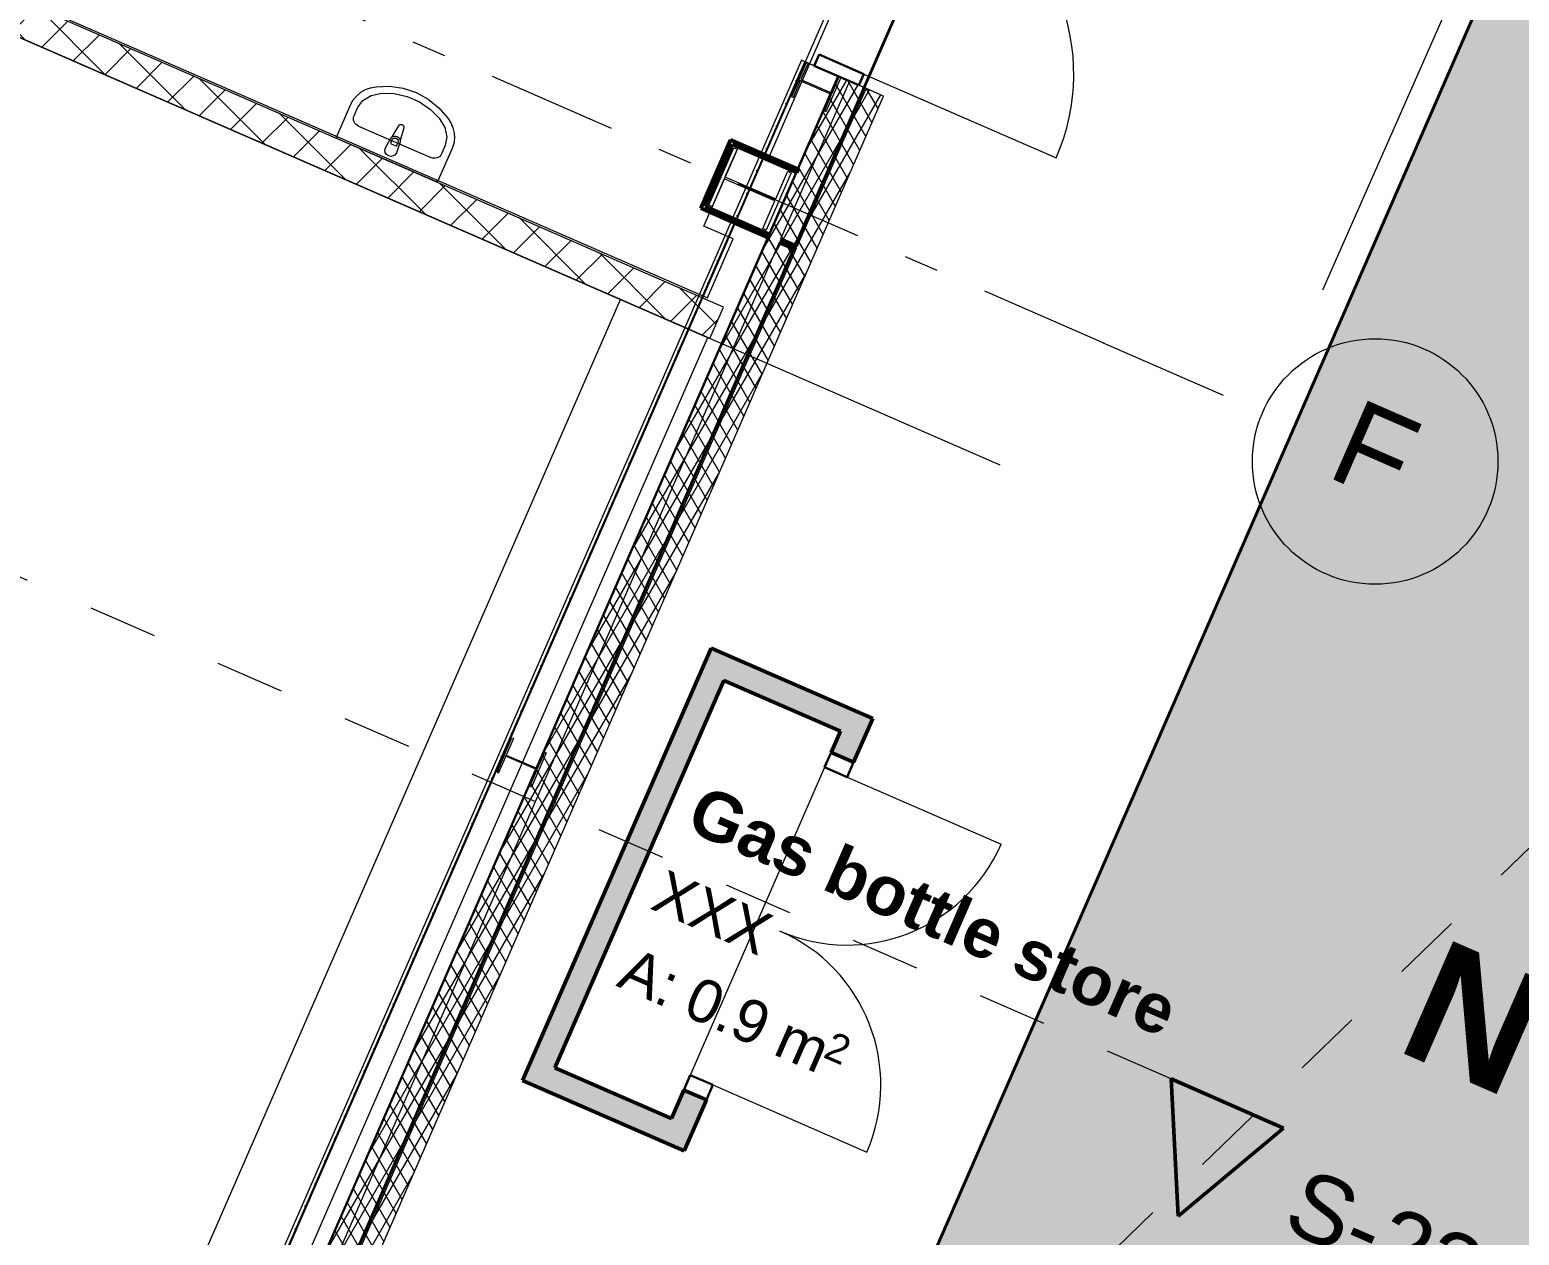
# Model space of a CAD drawing. Header units: millimetres. Extents: x -99530 to 1067232, y -97212 to 137997.
# Drawn here: x 10817 to 16882, y -24307 to -19398 of the extents above; entities that cross this region are included whole.
import ezdxf
from ezdxf.enums import TextEntityAlignment as Align

# ---------------------------------------------------------------- set-up
doc = ezdxf.new("R2010")
doc.units = ezdxf.units.MM
doc.header["$MEASUREMENT"] = 0
doc.linetypes.add('Dashed', pattern=[564.444447, 282.222223, -282.222223])
doc.linetypes.add('Double Dashed', pattern=[1093.611073, 529.166651, -211.666656, 141.111112, -211.666656])
for name, color, linetype, lineweight in [('A-20-M_Floor_Slab_Pen_No__1', 7, 'Continuous', 13), ('A-20-M_Hard_Landscape_Pen_No__1', 7, 'Continuous', 13), ('A-20-M_Hard_Landscape_Pen_No__193', 7, 'Continuous', 18), ('A-25-M_Wall_Ext_Pen_No__87', 8, 'Continuous', 20), ('A-95-MC_Marker_Section_P2.Marker_Pen_No__1', 7, 'Continuous', 13), ('A-95-MC_Marker_Section_P2.Marker_Pen_No__6', 7, 'Continuous', 35), ('COLUMN.IFC Import_Pen_No__2', 8, 'Continuous', 15), ('New_A-20-M_Floor_Slab_Pen_No__89', 8, 'Continuous', 20), ('New_A-20-M_Hard_Landscape-Phase 2_Pen_No__1', 7, 'Continuous', 13), ('New_A-25-M_Wall_Ext_Pen_No__1', 7, 'Continuous', 13), ('New_A-25-M_Wall_Int_Pen_No__1', 7, 'Continuous', 13), ('New_A-95-D_Dim_Grid.Dim_Pen_No__4', 7, 'Continuous', 20), ('New_A-95-P_Text_1_50_GA_Pen_No__1', 7, 'Continuous', 13), ('New_ArchiCAD Doors_Pen_No__1', 7, 'Continuous', 13), ('New_ArchiCAD Doors_Pen_No__3', 7, 'Continuous', 18), ('New_ArchiCAD Zone Stamps_Pen_No__6', 7, 'Continuous', 35), ('New_ArchiCAD Zone Stamps_Pen_No__9', 7, 'Continuous', 13)]:
    doc.layers.add(name, color=color, linetype=linetype, lineweight=lineweight)
for name, color, linetype in [('A-25-M_Wall_Ext', 7, 'Continuous'), ('A-35-M_FFE_Sanitary', 7, 'Continuous'), ('A-95-MC_Marker_Section_P2.Marker', 7, 'Continuous'), ('COLUMN.IFC Import', 7, 'Continuous'), ('New_A-05-M_Gross_Int_Computing', 7, 'Continuous'), ('New_A-05-M_Gross_Int_Plant', 7, 'Continuous'), ('New_A-15-MG_Structural_Grid_Phase_2', 7, 'Continuous'), ('New_A-20-M_Floor_Slab', 7, 'Continuous'), ('New_A-20-M_Hard_Landscape', 7, 'Continuous'), ('New_A-25-M_Wall_Ext', 7, 'Continuous'), ('New_A-25-M_Wall_Int', 7, 'Continuous'), ('New_A-95-D_Dim_Grid.Dim', 7, 'Continuous'), ('New_ArchiCAD Doors', 7, 'Continuous')]:
    doc.layers.add(name, color=color, linetype=linetype)
for name, color, linetype, lineweight, true_color in [('A-35-M_FFE_Sanitary_Pen_No__64', 7, 'Continuous', 20, 0x606060), ('A-95-MC_Marker_Section_P2.Marker_Pen_No__25', 7, 'Continuous', 50, 0x2a2a2a), ('New_A-05-M_Gross_Int_Computing_Pen_No__74', 7, 'Continuous', 20, 0x606060), ('New_A-05-M_Gross_Int_Plant_Pen_No__74', 7, 'Continuous', 20, 0x606060), ('New_A-15-MG_Structural_Grid_Phase_2_Pen_No__222', 7, 'Continuous', 13, 0x65af33), ('New_A-20-M_Hard_Landscape-Phase 2_Pen_No__102', 7, 'Continuous', 15, 0xcccccc), ('New_A-20-M_Hard_Landscape_Pen_No__53', 7, 'Continuous', 35, 0x444444), ('New_A-25-M_Wall_Ext_Pen_No__107', 7, 'Continuous', 15, 0xa6a6a6), ('New_A-25-M_Wall_Ext_Pen_No__27', 7, 'Continuous', 50, 0x2a2a2a), ('New_A-25-M_Wall_Int_Pen_No__107', 7, 'Continuous', 15, 0xa6a6a6), ('New_A-25-M_Wall_Int_Pen_No__27', 7, 'Continuous', 50, 0x2a2a2a), ('New_ArchiCAD Doors_Pen_No__23', 7, 'Continuous', 30, 0x2a2a2a), ('New_ArchiCAD Doors_Pen_No__27', 7, 'Continuous', 50, 0x2a2a2a), ('New_ArchiCAD Doors_Pen_No__43', 7, 'Continuous', 30, 0x444444), ('New_ArchiCAD Doors_Pen_No__63', 7, 'Continuous', 20, 0x606060)]:
    doc.layers.add(name, color=color, linetype=linetype, lineweight=lineweight, true_color=true_color)
doc.styles.add('GENERATED_STYLE_1', font='')
doc.styles.add('GENERATED_STYLE_2', font='')
doc.styles.add('GENERATED_STYLE_3', font='')
doc.styles.add('GENERATED_STYLE_4', font='')
doc.styles.get('GENERATED_STYLE_1').set_extended_font_data('Arial', bold=True)
doc.styles.get('GENERATED_STYLE_2').set_extended_font_data('Swis721 BT', bold=True)
doc.styles.get('GENERATED_STYLE_3').set_extended_font_data('Arial')
doc.styles.get('GENERATED_STYLE_4').set_extended_font_data('Swis721 BT')
doc.dimstyles.new('GENERATED_STYLE__5', dxfattribs={"dimtxt": 300, "dimasz": 95, "dimexe": 0.18, "dimexo": 0, "dimgap": 0.09, "dimtad": 1, "dimdec": 0, "dimzin": 0, "dimdsep": 46, "dimtxsty": 'GENERATED_STYLE_4', "dimblk": 'ARROWHEAD_2', "dimblk1": 'ARROWHEAD_2', "dimblk2": 'ARROWHEAD_2', "dimcen": 0.09, "dimclrd": 7, "dimclre": 7, "dimclrt": 7, "dimadec": 0, "dimazin": 0, "dimtfac": 1, "dimtdec": 4, "dimtmove": 0, "dimatfit": 3, "dimfxl": 1, "dimtolj": 1, "dimtzin": 0, "dimarcsym": 0})
pattern_1 = [(66.4404, (0, 0), (-158.7675, 69.2305), [0, -100]), (66.4404, (-59.4, 80.45), (-158.7675, 69.2305), [0, -100])]

# ---------------------------------------------------------------- blocks, each defined once
blk = doc.blocks.new('Mesh_13_1', base_point=(11992.7, -24727.1))
at = {"layer": 'New_A-20-M_Hard_Landscape_Pen_No__53', "linetype": 'Continuous', "flags": 128}
blk.add_lwpolyline([(11992.7, -24727.1), (11193.3, -26560.4), (22460.6, -31473.5), (23260, -29640.2), (13970.8, -25589.7), (19905.1, -11980.5), (28925.9, -15914), (28987.7, -15772.3), (40919.8, -20975.3), (41987.2, -18527.4), (19056.2, -8528.3)], close=True, dxfattribs=at)
blk = doc.blocks.new('Comms Room_INB 0104_77_2', base_point=(8210.1, -23111.8))
at = {"layer": 'New_A-05-M_Gross_Int_Plant_Pen_No__74', "linetype": 'Continuous'}
for p, q in [((13578.1, -20651.6), (6096.5, -17389.2)), ((10960.5, -26654.7), (13578.1, -20651.6))]:
    blk.add_line(p, q, dxfattribs=at)
at = {"layer": 'New_ArchiCAD Zone Stamps_Pen_No__9'}
for tag, height, style, p in [('ROOM_NAME', 250, 'GENERATED_STYLE_1', (7604.3, -21651.1)), ('zoneNameLine2', 250, 'GENERATED_STYLE_1', (7415.8, -22083.3)), ('ROOM_NUMBER', 200, 'GENERATED_STYLE_3', (7227.4, -22504)), ('measuredAreaCode', 200, 'GENERATED_STYLE_3', (7070.4, -22864.1)), ('DUMMY_649', 200, 'GENERATED_STYLE_3', (7377.8, -22998.1)), ('DUMMY_650', 200, 'GENERATED_STYLE_3', (7867.1, -23211.5)), ('DUMMY_651', 133.3, 'GENERATED_STYLE_3', (8146.4, -23318.1))]:
    blk.add_attdef(tag, text='', height=height, rotation=336.44041, dxfattribs=dict(at, style=style)).set_placement(p, align=Align.TOP_LEFT)
blk = doc.blocks.new('Robotics Lab_INB 0105_80_2', base_point=(11471.6, -14282.5))
at = {"layer": 'New_A-05-M_Gross_Int_Computing_Pen_No__74', "linetype": 'Continuous'}
for p, q in [((13828.6, -19911.9), (16775.5, -13153.8)), ((6060.2, -17212.6), (13576.5, -20490)), ((13561.8, -20197), (13708.9, -19859.7)), ((13708.9, -19859.7), (13828.6, -19911.9)), ((13681.5, -20249.2), (13561.8, -20197)), ((13576.5, -20490), (13681.5, -20249.2))]:
    blk.add_line(p, q, dxfattribs=at)
at = {"layer": 'New_ArchiCAD Zone Stamps_Pen_No__6'}
for tag, height, style, p in [('ROOM_NAME', 250, 'GENERATED_STYLE_1', (10935.7, -12852.3)), ('zoneNameLine2', 250, 'GENERATED_STYLE_1', (10747.2, -13284.5)), ('ROOM_NUMBER', 200, 'GENERATED_STYLE_3', (10558.8, -13705.2)), ('measuredAreaCode', 200, 'GENERATED_STYLE_3', (10401.8, -14065.3)), ('ROOM_HOLES_PRM', 200, 'GENERATED_STYLE_3', (10709.2, -14199.3)), ('DUMMY_649', 200, 'GENERATED_STYLE_3', (11338.4, -14473.7)), ('DUMMY_650', 133.3, 'GENERATED_STYLE_3', (11617.6, -14580.2))]:
    blk.add_attdef(tag, text='', height=height, rotation=336.44041, dxfattribs=dict(at, style=style)).set_placement(p, align=Align.TOP_LEFT)
blk = doc.blocks.new('Wall_303_2', base_point=(11084.7, -26647.8))
at = {"layer": 'New_A-25-M_Wall_Ext_Pen_No__107', "linetype": 'Continuous'}
for points in [[(13874.4, -20250.1), (13868.4, -20263.8), (13934.4, -20292.6), (13940.4, -20278.9)], [(13940.4, -20278.9), (13934.4, -20292.6), (13936.2, -20293.4), (13942.2, -20279.7)]]:
    blk.add_hatch(color=256, dxfattribs=at).paths.add_polyline_path(points)
at = {"layer": 'A-25-M_Wall_Ext_Pen_No__87', "linetype": 'Continuous', "flags": 128}
for points in [[(14154.7, -19607.2), (13874.4, -20250.1)], [(13942.2, -20279.7), (14222.6, -19636.7)], [(14220.7, -19635.9), (14154.7, -19607.2)], [(14222.6, -19636.7), (14220.7, -19635.9)], [(13868.4, -20263.8), (11084.7, -26647.8)], [(11182.1, -26609.6), (13936.2, -20293.4)]]:
    blk.add_lwpolyline(points, dxfattribs=at)
at = {"layer": 'New_A-25-M_Wall_Ext_Pen_No__27', "linetype": 'Continuous'}
for p, q in [((13940.4, -20278.9), (13874.4, -20250.1)), ((13868.4, -20263.8), (13934.4, -20292.6)), ((13934.4, -20292.6), (13936.2, -20293.4)), ((13942.2, -20279.7), (13940.4, -20278.9))]:
    blk.add_line(p, q, dxfattribs=at)
blk = doc.blocks.new('Gas bottle store_XXX_85_2', base_point=(14361.1, -23200))
at = {"layer": 'New_A-05-M_Gross_Int_Plant_Pen_No__74', "linetype": 'Continuous'}
for p, q in [((13643, -22047.5), (12955.1, -23625.1)), ((14117.4, -22254.4), (13643, -22047.5)), ((13429.5, -23832), (14117.4, -22254.4)), ((12955.1, -23625.1), (13429.5, -23832))]:
    blk.add_line(p, q, dxfattribs=at)
at = {"layer": 'New_ArchiCAD Zone Stamps_Pen_No__9'}
for tag, height, style, p in [('ROOM_NAME', 200, 'GENERATED_STYLE_1', (13560.6, -22469.4)), ('ROOM_NUMBER', 175, 'GENERATED_STYLE_3', (13407.5, -22814.8)), ('measuredAreaCode', 175, 'GENERATED_STYLE_3', (13270.2, -23129.9)), ('A', 175, 'GENERATED_STYLE_3', (13539.1, -23247.2)), ('DUMMY_649', 175, 'GENERATED_STYLE_3', (13845, -23380.6)), ('DUMMY_650', 116.7, 'GENERATED_STYLE_3', (14089.3, -23473.8))]:
    blk.add_attdef(tag, text='', height=height, rotation=336.44041, dxfattribs=dict(at, style=style)).set_placement(p, align=Align.TOP_LEFT)
blk = doc.blocks.new('Mesh_24_2', base_point=(19905.1, -11980.5))
at = {"layer": 'New_A-20-M_Hard_Landscape_Pen_No__53', "linetype": 'Continuous', "flags": 128}
blk.add_lwpolyline([(19905.1, -11980.5), (13970.8, -25589.7), (23260, -29640.2), (26681.1, -21794.5), (26565.1, -21743.9), (26627.3, -21601.2), (24094.3, -20496.7), (26545.2, -14875.9), (26546.7, -14872.4)], close=True, dxfattribs=at)
blk = doc.blocks.new('Slab_36_2', base_point=(6096.5, -17389.2))
at = {"layer": 'New_A-20-M_Floor_Slab_Pen_No__89', "linetype": 'Continuous', "flags": 128}
blk.add_lwpolyline([(6096.5, -17389.2), (3468.1, -23417), (10593.5, -26524), (13221.9, -20496.3)], close=True, dxfattribs=at)
blk = doc.blocks.new('Wall_340_2', base_point=(12955.1, -23625.1))
at = {"layer": 'New_A-25-M_Wall_Ext_Pen_No__107', "linetype": 'Continuous', "lineweight": 0, "true_color": 0x535353}
blk.add_hatch(color=251, dxfattribs=at).paths.add_polyline_path([(12955.1, -23625.1), (13643, -22047.5), (13591.3, -21915.8), (12823.4, -23676.8)])
at = {"layer": 'New_A-25-M_Wall_Ext_Pen_No__27', "linetype": 'Continuous', "flags": 128}
for points in [[(13591.3, -21915.8), (12823.4, -23676.8)], [(12955.1, -23625.1), (13643, -22047.5)]]:
    blk.add_lwpolyline(points, dxfattribs=at)
blk = doc.blocks.new('Wall_341_2', base_point=(13643, -22047.5))
at = {"layer": 'New_A-25-M_Wall_Ext_Pen_No__107', "linetype": 'Continuous', "lineweight": 0, "true_color": 0x535353}
blk.add_hatch(color=251, dxfattribs=at).paths.add_polyline_path([(13643, -22047.5), (14117.4, -22254.4), (14249.1, -22202.7), (13591.3, -21915.8)])
at = {"layer": 'New_A-25-M_Wall_Ext_Pen_No__27', "linetype": 'Continuous', "flags": 128}
for points in [[(14249.1, -22202.7), (13591.3, -21915.8)], [(13643, -22047.5), (14117.4, -22254.4)]]:
    blk.add_lwpolyline(points, dxfattribs=at)
blk = doc.blocks.new('Wall_342_2', base_point=(12955.1, -23625.1))
at = {"layer": 'New_A-25-M_Wall_Ext_Pen_No__107', "linetype": 'Continuous', "lineweight": 0, "true_color": 0x535353}
blk.add_hatch(color=251, dxfattribs=at).paths.add_polyline_path([(12823.4, -23676.8), (13481.2, -23963.6), (13429.5, -23832), (12955.1, -23625.1)])
at = {"layer": 'New_A-25-M_Wall_Ext_Pen_No__27', "linetype": 'Continuous', "flags": 128}
for points in [[(13429.5, -23832), (12955.1, -23625.1)], [(12823.4, -23676.8), (13481.2, -23963.6)]]:
    blk.add_lwpolyline(points, dxfattribs=at)
blk = doc.blocks.new('Double Door 19_5')
at = {"layer": 'New_ArchiCAD Doors_Pen_No__27', "linetype": 'Continuous'}
for p, q in [((-750, 0), (-762, 0)), ((-750, 0), (-750, -100)), ((750, 0), (750, -100)), ((750, 0), (762, 0)), ((-750, -100), (-762, -100)), ((750, -100), (762, -100))]:
    blk.add_line(p, q, dxfattribs=at)
at = {"layer": 'New_ArchiCAD Doors_Pen_No__43', "linetype": 'Continuous'}
for p, q in [((-684, 0), (-750, 0)), ((-750, 0), (-750, -100)), ((-684, -100), (-684, 0)), ((750, 0), (684, 0)), ((684, 0), (684, -100)), ((750, -100), (750, 0)), ((-750, -100), (-684, -100)), ((684, -100), (750, -100))]:
    blk.add_line(p, q, dxfattribs=at)
at = {"layer": 'New_ArchiCAD Doors_Pen_No__63', "linetype": 'Continuous'}
for p, q in [((-684, 0), (-684, 684)), ((684, 0), (684, 684))]:
    blk.add_line(p, q, dxfattribs=at)
for centre, start, end in [((-684, 0), 0, 90), ((684, 0), 90, 180)]:
    blk.add_arc(centre, 684, start, end, dxfattribs=at)
blk = doc.blocks.new('Wall_350_2', base_point=(13429.5, -23832))
at = {"layer": 'New_A-25-M_Wall_Ext_Pen_No__107', "linetype": 'Continuous', "lineweight": 0, "true_color": 0x535353}
for points in [[(14079.7, -22340.9), (14171.3, -22380.9), (14249.1, -22202.7), (14117.4, -22254.4)], [(13429.5, -23832), (13481.2, -23963.6), (13571.8, -23755.9), (13480.1, -23715.9)]]:
    blk.add_hatch(color=251, dxfattribs=at).paths.add_polyline_path(points)
at = {"layer": 'New_A-25-M_Wall_Ext_Pen_No__27', "linetype": 'Continuous'}
for p, q in [((14079.7, -22340.9), (14084.5, -22329.9)), ((14171.3, -22380.9), (14079.7, -22340.9)), ((14171.3, -22380.9), (14176.1, -22369.9)), ((13480.1, -23715.9), (13475.3, -23726.9)), ((13571.8, -23755.9), (13480.1, -23715.9)), ((13571.8, -23755.9), (13567, -23766.9))]:
    blk.add_line(p, q, dxfattribs=at)
at = {"layer": 'New_A-25-M_Wall_Ext_Pen_No__27', "linetype": 'Continuous', "flags": 128}
for points in [[(14117.4, -22254.4), (14079.7, -22340.9)], [(14171.3, -22380.9), (14249.1, -22202.7)], [(13480.1, -23715.9), (13429.5, -23832)], [(13481.2, -23963.6), (13571.8, -23755.9)]]:
    blk.add_lwpolyline(points, dxfattribs=at)
at = {"layer": 'New_ArchiCAD Doors', "color": 251, "linetype": 'Continuous', "lineweight": 20, "true_color": 0x606060, "zscale": 1000, "rotation": 246.4404115839931}
blk.add_blockref('Double Door 19_5', (13871.6, -23068.4), dxfattribs=at)
blk = doc.blocks.new('Wall_370_2', base_point=(6152.4, -17260.9))
at = {"layer": 'New_A-25-M_Wall_Int_Pen_No__107', "linetype": 'Continuous'}
h = blk.add_hatch(dxfattribs=at)
h.set_pattern_fill('Concrete_Block_0002', color=256, style=0, pattern_type=2)
h.set_pattern_definition([(45, (0, 0), (-91.9239, 91.9239), []), (135, (0, 0), (91.9239, 91.9239), [])])
h.paths.add_polyline_path([(6096.5, -17389.2), (13586.1, -20655.1), (13642, -20526.8), (6024.1, -17205)])
at = {"layer": 'New_A-25-M_Wall_Int_Pen_No__1', "linetype": 'Continuous', "flags": 128}
for points in [[(13642, -20526.8), (6024.1, -17205)], [(6096.5, -17389.2), (13586.1, -20655.1)], [(13586.1, -20655.1), (13642, -20526.8)]]:
    blk.add_lwpolyline(points, dxfattribs=at)
blk = doc.blocks.new('Double Door with Transom 19_3')
at = {"layer": 'New_ArchiCAD Doors_Pen_No__1', "linetype": 'Continuous'}
for p, q in [((-905, 0), (-905, -89.5)), ((905, 0), (905, -89.5)), ((-905, -89.5), (-905, -90)), ((-905, -90), (-905, -93)), ((-905, -93), (-905, -198)), ((905, -89.5), (905, -90)), ((905, -90), (905, -93)), ((905, -93), (905, -198))]:
    blk.add_line(p, q, dxfattribs=at)
at = {"layer": 'New_ArchiCAD Doors_Pen_No__23', "linetype": 'Continuous'}
for p, q in [((-855, 0), (-905, 0)), ((-905, 0), (-905, -198)), ((-855, -198), (-855, 0)), ((905, 0), (855, 0)), ((855, 0), (855, -198)), ((905, -198), (905, 0)), ((-905, -198), (-855, -198)), ((855, -198), (905, -198))]:
    blk.add_line(p, q, dxfattribs=at)
at = {"layer": 'New_ArchiCAD Doors_Pen_No__3', "linetype": 'Continuous'}
for p, q in [((-855, 0), (-855, 855)), ((855, 0), (855, 855))]:
    blk.add_line(p, q, dxfattribs=at)
for centre, start, end in [((-855, 0), 0, 90), ((855, 0), 90, 180)]:
    blk.add_arc(centre, 855, start, end, dxfattribs=at)
blk = doc.blocks.new('Wall_400_2', base_point=(19113.7, -8614.2))
at = {"layer": 'New_A-25-M_Wall_Ext_Pen_No__107', "linetype": 'Continuous', "lineweight": 0, "true_color": 0x535353}
for points in [[(13972.9, -19527.9), (10952.4, -26454.8), (10955.2, -26456), (13975.7, -19529.1)], [(14107.7, -19586.6), (11087.2, -26513.6), (11089.9, -26514.8), (14110.4, -19587.8)]]:
    blk.add_hatch(color=251, dxfattribs=at).paths.add_polyline_path(points)
at = {"layer": 'New_A-25-M_Wall_Ext_Pen_No__107', "linetype": 'Continuous'}
h = blk.add_hatch(dxfattribs=at)
h.set_pattern_fill('Plaster_0002', color=256, style=0, pattern_type=2)
h.set_pattern_definition(pattern_1)
h.paths.add_polyline_path([(13678.8, -20164.8), (13692.6, -20170.8), (13972.9, -19527.9), (13959.2, -19521.9)])
for points in [[(14110.4, -19587.8), (11089.9, -26514.8), (11090.4, -26515), (14110.9, -19588)], [(11272.6, -26594.5), (11273.3, -26594.7), (14293.8, -19667.8), (14293.1, -19667.5)], [(13678.8, -20164.8), (13672.8, -20178.6), (13686.6, -20184.6), (13692.6, -20170.8)]]:
    blk.add_hatch(color=256, dxfattribs=at).paths.add_polyline_path(points)
h = blk.add_hatch(dxfattribs=at)
h.set_pattern_fill('Batt_Insulation_0002', color=256, style=0, pattern_type=2)
h.set_pattern_definition([(60, (0, 0), (-43.30127, 25), []), (120, (0, 0), (43.30127, 25), [])])
h.paths.add_polyline_path([(14110.9, -19588), (11090.4, -26515), (11272.6, -26594.5), (14293.1, -19667.5), (14192.9, -19623.8)])
h = blk.add_hatch(dxfattribs=at)
h.set_pattern_fill('Plaster_0002', color=256, style=0, pattern_type=2)
h.set_pattern_definition(pattern_1)
h.paths.add_polyline_path([(13672.8, -20178.6), (10938.7, -26448.8), (10952.4, -26454.8), (13686.6, -20184.6)])
at = {"layer": 'New_A-25-M_Wall_Ext_Pen_No__1', "linetype": 'Continuous'}
for p, q in [((10955.2, -26456), (13975.7, -19529.1)), ((13692.6, -20170.8), (13972.9, -19527.9)), ((13972.9, -19527.9), (13959.2, -19521.9)), ((13975.7, -19529.1), (13972.9, -19527.9)), ((14011.4, -19544.7), (13975.7, -19529.1)), ((11087.2, -26513.6), (14107.7, -19586.6)), ((11089.9, -26514.8), (14110.4, -19587.8)), ((11090.4, -26515), (14110.9, -19588)), ((14107.7, -19586.6), (14011.4, -19544.7)), ((14110.4, -19587.8), (14107.7, -19586.6)), ((14110.9, -19588), (14110.4, -19587.8)), ((14192.9, -19623.8), (14110.9, -19588)), ((14293.1, -19667.5), (14192.9, -19623.8)), ((11272.6, -26594.5), (14293.1, -19667.5)), ((14293.8, -19667.8), (14293.1, -19667.5)), ((10952.4, -26454.8), (13686.6, -20184.6)), ((13686.6, -20184.6), (13692.6, -20170.8))]:
    blk.add_line(p, q, dxfattribs=at)
at = {"layer": 'New_A-25-M_Wall_Ext_Pen_No__1', "linetype": 'Continuous', "flags": 128}
for points in [[(13959.2, -19521.9), (13678.8, -20164.8)], [(11273.3, -26594.7), (14293.8, -19667.8)], [(13672.8, -20178.6), (10938.7, -26448.8)]]:
    blk.add_lwpolyline(points, dxfattribs=at)
at = {"layer": 'New_A-25-M_Wall_Ext_Pen_No__27', "linetype": 'Continuous'}
for p, q in [((13672.8, -20178.6), (13686.6, -20184.6)), ((13692.6, -20170.8), (13678.8, -20164.8))]:
    blk.add_line(p, q, dxfattribs=at)
at = {"layer": 'New_ArchiCAD Doors', "color": 251, "linetype": 'Continuous', "lineweight": 20, "true_color": 0x606060, "zscale": 1000, "rotation": 246.4404115839928}
blk.add_blockref('Double Door with Transom 19_3', (14554.7, -18794.3), dxfattribs=at)
blk = doc.blocks.new('Wall_478_2', base_point=(13549, -20124.5))
at = {"layer": 'New_A-25-M_Wall_Int_Pen_No__107', "linetype": 'Continuous'}
blk.add_hatch(color=256, dxfattribs=at).paths.add_polyline_path([(13568.7, -20116.8), (13678.5, -19865.1), (13670.7, -19845.3), (13549, -20124.5)])
at = {"layer": 'New_A-25-M_Wall_Int_Pen_No__27', "linetype": 'Continuous', "flags": 128}
for points in [[(13670.7, -19845.3), (13549, -20124.5)], [(13568.7, -20116.8), (13678.5, -19865.1)]]:
    blk.add_lwpolyline(points, dxfattribs=at)
blk = doc.blocks.new('Wall_479_2', base_point=(13945.8, -19965.3))
at = {"layer": 'New_A-25-M_Wall_Int_Pen_No__107', "linetype": 'Continuous'}
blk.add_hatch(color=256, dxfattribs=at).paths.add_polyline_path([(13945.8, -19965.3), (13670.7, -19845.3), (13678.5, -19865.1), (13939.8, -19979)])
at = {"layer": 'New_A-25-M_Wall_Int_Pen_No__27', "linetype": 'Continuous', "flags": 128}
for points in [[(13945.8, -19965.3), (13670.7, -19845.3)], [(13678.5, -19865.1), (13939.8, -19979)], [(13939.8, -19979), (13945.8, -19965.3)]]:
    blk.add_lwpolyline(points, dxfattribs=at)
blk = doc.blocks.new('Wall_483_2', base_point=(14007.4, -20324.4))
at = {"layer": 'New_A-25-M_Wall_Int_Pen_No__107', "linetype": 'Continuous'}
blk.add_hatch(color=256, dxfattribs=at).paths.add_polyline_path([(13568.7, -20116.8), (13549, -20124.5), (13672.8, -20178.6), (13678.8, -20164.8)])
at = {"layer": 'New_A-25-M_Wall_Int_Pen_No__27', "linetype": 'Continuous', "flags": 128}
for points in [[(13549, -20124.5), (13672.8, -20178.6)], [(13678.8, -20164.8), (13568.7, -20116.8)]]:
    blk.add_lwpolyline(points, dxfattribs=at)
blk = doc.blocks.new('Wall_488_2', base_point=(11089.9, -26514.8))
at = {"layer": 'New_A-25-M_Wall_Ext_Pen_No__107', "linetype": 'Continuous'}
for points in [[(13678.8, -20164.8), (13672.8, -20178.6), (13686.6, -20184.6), (13692.6, -20170.8)], [(13692.6, -20170.8), (13686.6, -20184.6), (13688.4, -20185.4), (13694.4, -20171.6)], [(13694.4, -20171.6), (13688.4, -20185.4), (13822.3, -20243.7), (13828.2, -20230)], [(13828.2, -20230), (13822.3, -20243.7), (13824.1, -20244.5), (13830.1, -20230.8)]]:
    blk.add_hatch(color=256, dxfattribs=at).paths.add_polyline_path(points)
at = {"layer": 'A-25-M_Wall_Ext_Pen_No__87', "linetype": 'Continuous', "flags": 128}
for points in [[(13959.2, -19521.9), (13678.8, -20164.8)], [(13972.9, -19527.9), (13959.2, -19521.9)], [(13974.8, -19528.7), (13972.9, -19527.9)], [(14108.6, -19587), (13974.8, -19528.7)], [(13830.1, -20230.8), (14110.4, -19587.8)], [(14110.4, -19587.8), (14108.6, -19587)], [(13672.8, -20178.6), (10938.7, -26448.8)], [(11089.9, -26514.8), (13824.1, -20244.5)], [(10952.4, -26454.8), (10938.7, -26448.8)], [(10954.3, -26455.6), (10952.4, -26454.8)], [(11088.1, -26514), (10954.3, -26455.6)], [(11089.9, -26514.8), (11088.1, -26514)]]:
    blk.add_lwpolyline(points, dxfattribs=at)
at = {"layer": 'New_A-25-M_Wall_Ext_Pen_No__27', "linetype": 'Continuous'}
for p, q in [((13672.8, -20178.6), (13686.6, -20184.6)), ((13692.6, -20170.8), (13678.8, -20164.8)), ((13686.6, -20184.6), (13688.4, -20185.4)), ((13688.4, -20185.4), (13822.3, -20243.7)), ((13694.4, -20171.6), (13692.6, -20170.8)), ((13828.2, -20230), (13694.4, -20171.6)), ((13822.3, -20243.7), (13824.1, -20244.5)), ((13830.1, -20230.8), (13828.2, -20230))]:
    blk.add_line(p, q, dxfattribs=at)
blk = doc.blocks.new('Column 28')
at = {"layer": 'COLUMN.IFC Import_Pen_No__2', "linetype": 'Continuous'}
for p, q in [((-2.9, 76.2), (-76.1, 76.2)), ((-76.1, 76.2), (-76.1, 69.4)), ((-2.9, 69.4), (-76.1, 69.4)), ((-2.9, 69.4), (-2.9, 76.2)), ((-2.9, 76.2), (76.1, 76.2)), ((-2.9, -69.4), (-2.9, 69.4)), ((76.1, 69.4), (2.9, 69.4)), ((2.9, 69.4), (2.9, -69.4)), ((76.1, 76.2), (76.1, 69.4)), ((-76.1, -76.2), (-76.1, -69.4)), ((-76.1, -69.4), (-2.9, -69.4)), ((76.1, -76.2), (-76.1, -76.2)), ((2.9, -69.4), (76.1, -69.4)), ((76.1, -69.4), (76.1, -76.2))]:
    blk.add_line(p, q, dxfattribs=at)
blk = doc.blocks.new('Column 30')
at = {"layer": 'COLUMN.IFC Import_Pen_No__2', "linetype": 'Continuous'}
for p, q in [((-2.9, 76.2), (-76.1, 76.2)), ((-76.1, 76.2), (-76.1, 69.4)), ((-2.9, 69.4), (-76.1, 69.4)), ((-2.9, 69.4), (-2.9, 76.2)), ((-2.9, 76.2), (76.1, 76.2)), ((-2.9, -69.4), (-2.9, 69.4)), ((76.1, 69.4), (2.9, 69.4)), ((2.9, 69.4), (2.9, -69.4)), ((76.1, 76.2), (76.1, 69.4)), ((-76.1, -76.2), (-76.1, -69.4)), ((-76.1, -69.4), (-2.9, -69.4)), ((76.1, -76.2), (-76.1, -76.2)), ((2.9, -69.4), (76.1, -69.4)), ((76.1, -69.4), (76.1, -76.2))]:
    blk.add_line(p, q, dxfattribs=at)
blk = doc.blocks.new('Column 99')
at = {"layer": 'COLUMN.IFC Import_Pen_No__2', "linetype": 'Continuous'}
for p, q in [((-127.3, 127.05), (127.3, 127.05)), ((-127.3, 112.85), (-127.3, 127.05)), ((127.3, 127.05), (127.3, 112.85)), ((-4.3, 112.85), (-127.3, 112.85)), ((-4.3, -112.85), (-4.3, 112.85)), ((4.3, 112.85), (4.3, -112.85)), ((127.3, 112.85), (4.3, 112.85)), ((-127.3, -112.85), (-4.3, -112.85)), ((-127.3, -127.05), (-127.3, -112.85)), ((4.3, -112.85), (127.3, -112.85)), ((127.3, -112.85), (127.3, -127.05)), ((127.3, -127.05), (-127.3, -127.05))]:
    blk.add_line(p, q, dxfattribs=at)
blk = doc.blocks.new('Basin 19')
at = {"layer": 'A-35-M_FFE_Sanitary_Pen_No__64', "linetype": 'Continuous'}
for p, q in [((-218.2, 0), (-219.4, -0.1)), ((0, 0), (-218.2, 0)), ((218.2, 0), (0, 0)), ((219.4, -0.1), (218.2, 0)), ((-224.9, -5.2), (-225, -6.3)), ((-225, -6.3), (-225, -150)), ((-224.6, -4.1), (-224.9, -5.2)), ((-224.1, -3.1), (-224.6, -4.1)), ((-223.4, -2.2), (-224.1, -3.1)), ((-222.6, -1.5), (-223.4, -2.2)), ((-221.6, -0.8), (-222.6, -1.5)), ((-220.5, -0.4), (-221.6, -0.8)), ((-219.4, -0.1), (-220.5, -0.4)), ((-25, -43.8), (-21, -85.7)), ((21, -85.7), (25, -43.8)), ((220.5, -0.4), (219.4, -0.1)), ((221.6, -0.8), (220.5, -0.4)), ((222.6, -1.5), (221.6, -0.8)), ((223.4, -2.2), (222.6, -1.5)), ((224.1, -3.1), (223.4, -2.2)), ((224.6, -4.1), (224.1, -3.1)), ((224.9, -5.2), (224.6, -4.1)), ((225, -6.3), (224.9, -5.2)), ((225, -150), (225, -6.3)), ((-194.3, -112.5), (-194.3, -150)), ((-160.2, -81.2), (160.2, -81.2)), ((-17.7, -95.2), (-11.1, -148.2)), ((-13.6, -83.5), (-13.6, -68.7)), ((-13.6, -68.7), (13.6, -68.7)), ((11.1, -148.2), (17.7, -95.2)), ((13.6, -68.7), (13.6, -83.5)), ((194.3, -150), (194.3, -112.5)), ((-225, -150), (-223, -171.2)), ((-223, -171.2), (-217.1, -191.7)), ((-194.3, -150), (-186.4, -184.3)), ((186.4, -184.3), (194.3, -150)), ((217.1, -191.7), (223, -171.2)), ((223, -171.2), (225, -150)), ((-217.1, -191.7), (-207.4, -211)), ((-207.4, -211), (-194.2, -228.5)), ((-194.2, -228.5), (-177.9, -243.7)), ((-186.4, -184.3), (-163.5, -215.9)), ((-163.5, -215.9), (-127.3, -242.1)), ((-127.3, -242.1), (-80.7, -260.9)), ((80.7, -260.9), (127.3, -242.1)), ((127.3, -242.1), (163.5, -215.9)), ((163.5, -215.9), (186.4, -184.3)), ((177.9, -243.7), (194.2, -228.5)), ((194.2, -228.5), (207.4, -211)), ((207.4, -211), (217.1, -191.7)), ((-177.9, -243.7), (-159.1, -256.1)), ((-159.1, -256.1), (-109.5, -280.2)), ((-109.5, -280.2), (-55.8, -295)), ((-80.7, -260.9), (-27.7, -270.6)), ((-55.8, -295), (0, -300)), ((-27.7, -270.6), (27.7, -270.6)), ((0, -300), (55.8, -295)), ((27.7, -270.6), (80.7, -260.9)), ((55.8, -295), (109.5, -280.2)), ((109.5, -280.2), (159.1, -256.1)), ((159.1, -256.1), (177.9, -243.7))]:
    blk.add_line(p, q, dxfattribs=at)
for centre, radius, start, end in [((0, -43.8), 25, 0, 180), ((0, -83.8), 21.1, 185.16961, 212.77103), ((0, -83.8), 21.1, 212.77103, 327.22897), ((0, -83.5), 13.6, 180, 0), ((0, -83.8), 21.1, 327.22897, 354.83039), ((0, -146.8), 11.2, 187.13892, 352.86108)]:
    blk.add_arc(centre, radius, start, end, dxfattribs=at)
for centre, start_param, end_param in [((-160.2, -112.5), 4.712389, 6.283185), ((160.2, -112.5), 3.141593, 4.712389)]:
    blk.add_ellipse(centre, major_axis=(-34.1, 0), ratio=0.916667, start_param=start_param, end_param=end_param, dxfattribs=at)
blk = doc.blocks.new('Standard grid marker_8')
at = {"layer": 'New_A-15-MG_Structural_Grid_Phase_2_Pen_No__222', "linetype": 'Double Dashed'}
for q in [(0, 0), (32130.3, 0)]:
    blk.add_line((705.1, 0), q, dxfattribs=at)
at = {"layer": 'New_A-15-MG_Structural_Grid_Phase_2_Pen_No__222', "linetype": 'Continuous'}
blk.add_circle((-500, 0), 500, dxfattribs=at)
at = {"layer": 'New_A-15-MG_Structural_Grid_Phase_2_Pen_No__222', "linetype": 'Double Dashed'}
blk.add_point((705.1, 0), dxfattribs=at)
blk.add_point((705.1, 0), dxfattribs=at)
at = {"layer": 'New_A-15-MG_Structural_Grid_Phase_2_Pen_No__222', "style": 'GENERATED_STYLE_4'}
for tag, p in [('AC_MarkerText_1_0', (-500, 43.4)), ('AC_MarkerText_1_1', (33335.4, 43.4))]:
    blk.add_attdef(tag, text='', height=350, rotation=180, dxfattribs=at).set_placement(p, align=Align.MIDDLE_CENTER)
blk = doc.blocks.new('Standard grid marker_13')
at = {"layer": 'New_A-15-MG_Structural_Grid_Phase_2_Pen_No__222', "linetype": 'Double Dashed'}
blk.add_line((2211.6, 0), (53472.7, 0), dxfattribs=at)
at = {"layer": 'New_A-15-MG_Structural_Grid_Phase_2_Pen_No__222', "style": 'GENERATED_STYLE_4'}
for tag, p in [('AC_MarkerText_1_0', (-500, 1206.2)), ('AC_MarkerText_1_1', (56184.2, 1206.2))]:
    blk.add_attdef(tag, text='', height=350, rotation=270, dxfattribs=at).set_placement(p, align=Align.MIDDLE_CENTER)
blk = doc.blocks.new('*D1567')
at = {"layer": 'New_A-95-D_Dim_Grid.Dim_Pen_No__4', "linetype": 'Continuous'}
for p, q in [((2159.1, -22139.9), (-1507.5, -20541.1)), ((2196.5, -22054), (2121.6, -22225.8)), ((2101, -22182.8), (2217.1, -22097)), ((11130.7, -26052), (2159.1, -22139.9)), ((11072.6, -26094.8), (11188.7, -26009.1)), ((11168.1, -25966), (11093.2, -26137.9)), ((16736.8, -28496.5), (11130.7, -26052))]:
    blk.add_line(p, q, dxfattribs=at)
at = {"layer": 'New_A-95-D_Dim_Grid.Dim_Pen_No__4', "insert": (6183.1, -23829.1), "char_height": 300, "attachment_point": 7, "rotation": 336.44041, "style": 'GENERATED_STYLE_4'}
blk.add_mtext('\\A1;{\\fSwis721 BT|b0|i0|c0|p34;9,787}', dxfattribs=at)
blk = doc.blocks.new('ARROWHEAD_2')
at = {"color": 0, "linetype": 'Continuous', "lineweight": 0}
for p, q in [((-0.378, -0.655), (0.378, 0.655)), ((0, 0), (-1, 0))]:
    blk.add_line(p, q, dxfattribs=at)
blk = doc.blocks.new('Cutting Plane_3_2', base_point=(15693.3, -23770.8))
at = {"layer": 'A-95-MC_Marker_Section_P2.Marker_Pen_No__25', "linetype": 'Continuous'}
blk.add_hatch(color=256, dxfattribs=at).paths.add_polyline_path([(15922.4, -23870.8), (15464.1, -23670.9), (15493.4, -24229.2)])
at = {"layer": 'A-95-MC_Marker_Section_P2.Marker_Pen_No__1', "linetype": 'Dashed'}
blk.add_line((15464.1, -23670.9), (-14070.1, -10792.5), dxfattribs=at)
at = {"layer": 'A-95-MC_Marker_Section_P2.Marker_Pen_No__25', "linetype": 'Continuous'}
for p, q in [((15922.4, -23870.8), (15464.1, -23670.9)), ((15464.1, -23670.9), (15493.4, -24229.2)), ((15493.4, -24229.2), (15922.4, -23870.8))]:
    blk.add_line(p, q, dxfattribs=at)
at = {"layer": 'A-95-MC_Marker_Section_P2.Marker_Pen_No__6', "insert": (15906.8, -24281.9), "char_height": 275, "attachment_point": 7, "rotation": 336.44041, "style": 'GENERATED_STYLE_4'}
blk.add_mtext('\\A1;{\\fSwis721 BT|b0|i0|c0|p34;S-23}', dxfattribs=at)

msp = doc.modelspace()

# ---------------------------------------------------------------- hatches: boundary and pattern name
at = {"layer": 'New_A-20-M_Hard_Landscape-Phase 2_Pen_No__102', "linetype": 'Continuous', "lineweight": 0, "true_color": 0x999999}
msp.add_hatch(color=253, dxfattribs=at).paths.add_polyline_path([(19904.6, -11981.6), (13970.8, -25589.7), (25826.6, -30759.4), (29247.7, -22913.7), (26565.1, -21743.8), (26627.3, -21601.2), (24094.3, -20496.7), (26545.2, -14875.9)])

# ---------------------------------------------------------------- linework, layer by layer
at = {"layer": 'A-20-M_Floor_Slab_Pen_No__1', "linetype": 'Continuous', "flags": 128}
msp.add_lwpolyline([(13484.4, -20610.7), (13456.7, -20598.7), (14766.9, -21170)], dxfattribs=at)
at = {"layer": 'A-20-M_Hard_Landscape_Pen_No__1', "linetype": 'Dashed'}
msp.add_line((13970.8, -25589.7), (23190.4, -16659.5), dxfattribs=at)
at = {"layer": 'A-20-M_Hard_Landscape_Pen_No__193', "linetype": 'Continuous'}
msp.add_line((16081.7, -20456.6), (16812.2, -18800.6), dxfattribs=at)
at = {"layer": 'New_A-20-M_Hard_Landscape-Phase 2_Pen_No__1', "linetype": 'Continuous', "flags": 128}
msp.add_lwpolyline([(19904.6, -11981.6), (13970.8, -25589.7), (25826.6, -30759.4), (29247.7, -22913.7), (26565.1, -21743.8), (26627.3, -21601.2), (24094.3, -20496.7), (26545.2, -14875.9)], close=True, dxfattribs=at)

# ---------------------------------------------------------------- block references
at = {"layer": 'A-25-M_Wall_Ext', "color": 250, "lineweight": 50, "true_color": 0x2a2a2a}
for name, p in [('Wall_488_2', (11089.9, -26514.8)), ('Wall_303_2', (11084.7, -26647.8))]:
    msp.add_blockref(name, p, dxfattribs=at)
at = {"layer": 'A-35-M_FFE_Sanitary', "color": 251, "linetype": 'Continuous', "lineweight": 20, "true_color": 0x606060, "xscale": -1, "zscale": 1000, "rotation": 156.440411583993}
msp.add_blockref('Basin 19', (12270.2, -19928.6), dxfattribs=at)
at = {"layer": 'A-95-MC_Marker_Section_P2.Marker'}
msp.add_blockref('Cutting Plane_3_2', (15693.3, -23770.8), dxfattribs=at)
at = {"layer": 'COLUMN.IFC Import', "linetype": 'Continuous', "zscale": 1000, "rotation": 66.44041158398767}
for name, p in [('Column 28', (14019.2, -19631.1)), ('Column 99', (13749.2, -20045.7)), ('Column 28', (12819.7, -22381.9)), ('Column 30', (12819.7, -22381.9))]:
    msp.add_blockref(name, p, dxfattribs=at)
at = {"layer": 'New_A-05-M_Gross_Int_Computing', "linetype": 'Continuous'}
msp.add_blockref('Robotics Lab_INB 0105_80_2', (11471.6, -14282.5), dxfattribs=at)
at = {"layer": 'New_A-05-M_Gross_Int_Plant', "linetype": 'Continuous'}
msp.add_blockref('Comms Room_INB 0104_77_2', (8210.1, -23111.8), dxfattribs=at)
ref = msp.add_blockref('Gas bottle store_XXX_85_2', (14361.1, -23200), dxfattribs=at)
ref.add_attrib('A', '0.9', dxfattribs={"layer": 'New_ArchiCAD Zone Stamps_Pen_No__9', "color": 7, "height": 175, "rotation": 336.44041, "style": 'GENERATED_STYLE_3'}).set_placement((13539.1, -23247.2), align=Align.TOP_LEFT)
ref.add_attrib('ROOM_NAME', 'Gas bottle store', dxfattribs={"layer": 'New_ArchiCAD Zone Stamps_Pen_No__9', "color": 7, "height": 200, "rotation": 336.44041, "style": 'GENERATED_STYLE_1'}).set_placement((13560.6, -22469.4), align=Align.TOP_LEFT)
ref.add_attrib('ROOM_NUMBER', 'XXX', dxfattribs={"layer": 'New_ArchiCAD Zone Stamps_Pen_No__9', "color": 7, "height": 175, "rotation": 336.44041, "style": 'GENERATED_STYLE_3'}).set_placement((13407.5, -22814.8), align=Align.TOP_LEFT)
ref.add_attrib('measuredAreaCode', 'A: ', dxfattribs={"layer": 'New_ArchiCAD Zone Stamps_Pen_No__9', "color": 7, "height": 175, "rotation": 336.44041, "style": 'GENERATED_STYLE_3'}).set_placement((13270.2, -23129.9), align=Align.TOP_LEFT)
ref.add_attrib('DUMMY_649', ' m', dxfattribs={"layer": 'New_ArchiCAD Zone Stamps_Pen_No__9', "color": 7, "height": 175, "rotation": 336.44041, "style": 'GENERATED_STYLE_3'}).set_placement((13845, -23380.6), align=Align.TOP_LEFT)
ref.add_attrib('DUMMY_650', '2', dxfattribs={"layer": 'New_ArchiCAD Zone Stamps_Pen_No__9', "color": 7, "height": 116.7, "rotation": 336.44041, "style": 'GENERATED_STYLE_3'}).set_placement((14089.3, -23473.8), align=Align.TOP_LEFT)
at = {"layer": 'New_A-15-MG_Structural_Grid_Phase_2', "color": 8, "linetype": 'Continuous', "lineweight": 15, "zscale": 1000, "rotation": 66.44041158399293}
msp.add_blockref('Standard grid marker_13', (-2323.9, -56907.5), dxfattribs=at)
at = {"layer": 'New_A-15-MG_Structural_Grid_Phase_2', "color": 8, "linetype": 'Continuous', "lineweight": 15}
ref = msp.add_blockref('Standard grid marker_8', (15837, -20956.1), dxfattribs=dict(at, zscale=1000, rotation=156.4404115839929))
ref.add_attrib('AC_MarkerText_1', 'F', dxfattribs={"layer": 'New_A-15-MG_Structural_Grid_Phase_2_Pen_No__222', "color": 85, "true_color": 0x65af33, "height": 350, "rotation": 336.44041, "style": 'GENERATED_STYLE_4'}).set_placement((16295.3, -21112.6), align=Align.MIDDLE_CENTER)
at = {"layer": 'New_A-20-M_Floor_Slab', "color": 8, "linetype": 'Continuous', "lineweight": 20}
msp.add_blockref('Slab_36_2', (6096.5, -17389.2), dxfattribs=at)
at = {"layer": 'New_A-20-M_Hard_Landscape', "color": 49, "lineweight": 35, "true_color": 0x444444}
for name, p in [('Mesh_13_1', (11992.7, -24727.1)), ('Mesh_24_2', (19905.1, -11980.5))]:
    msp.add_blockref(name, p, dxfattribs=at)
at = {"layer": 'New_A-25-M_Wall_Ext', "color": 250, "lineweight": 50, "true_color": 0x2a2a2a}
for name, p in [('Wall_400_2', (19113.7, -8614.2)), ('Wall_340_2', (12955.1, -23625.1)), ('Wall_341_2', (13643, -22047.5)), ('Wall_350_2', (13429.5, -23832)), ('Wall_342_2', (12955.1, -23625.1))]:
    msp.add_blockref(name, p, dxfattribs=at)
at = {"layer": 'New_A-25-M_Wall_Int', "color": 250, "lineweight": 50, "true_color": 0x2a2a2a}
for name, p in [('Wall_370_2', (6152.4, -17260.9)), ('Wall_478_2', (13549, -20124.5)), ('Wall_479_2', (13945.8, -19965.3)), ('Wall_483_2', (14007.4, -20324.4))]:
    msp.add_blockref(name, p, dxfattribs=at)

# ---------------------------------------------------------------- texts
at = {"layer": 'New_A-95-P_Text_1_50_GA_Pen_No__1', "linetype": 'Continuous', "insert": (19202.4, -24239), "char_height": 500, "width": 10642.42, "attachment_point": 2, "rotation": 336.44041, "line_spacing_factor": 0.871695, "style": 'GENERATED_STYLE_2'}
msp.add_mtext('\\A1;{\\fSwis721 BT|b1|i0|c0|p34;NORTH SERVICE\\P\\fSwis721 BT|b1|i0|c0|p34;AREA}', dxfattribs=at)

# ---------------------------------------------------------------- dimensions: what is measured, and where the dimension line sits
at = {"layer": 'New_A-95-D_Dim_Grid.Dim', "linetype": 'Continuous'}
dim = msp.add_linear_dim(base=(2159.1, -22139.9), p1=(10816.7, -26772), p2=(1845.1, -22860), angle=156.44041, dimstyle='GENERATED_STYLE__5', dxfattribs=at)
dim.commit()
dim.dimension.update_dxf_attribs({"geometry": '*D1567', "text_midpoint": (6728.7, -23903.4), "dimtype": 160, "text_rotation": 336.44041})

doc.saveas('drawing.dxf')
